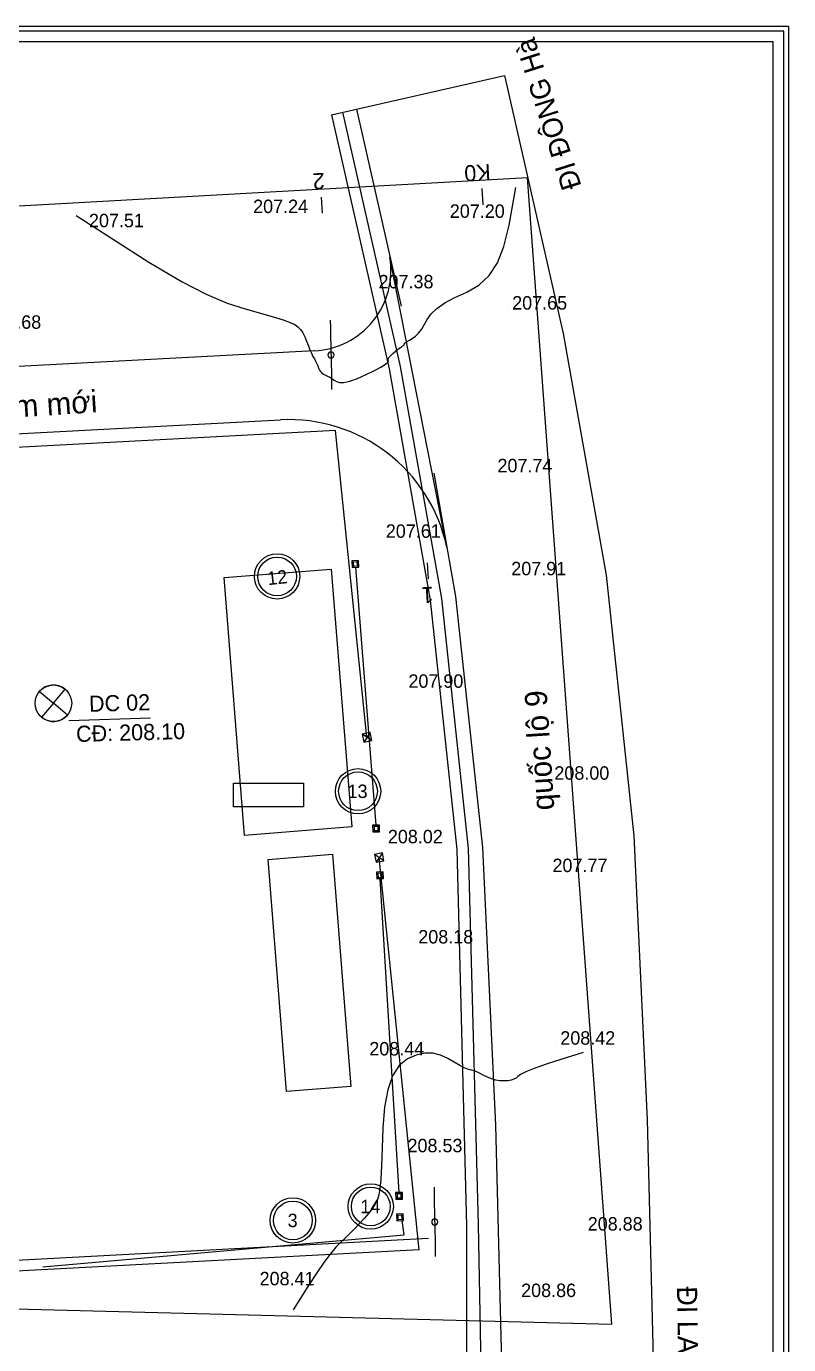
# Model space of a CAD drawing. Extents: x -31423 to 1909503, y -2344077 to 1640342.
# Drawn here: x 128190 to 184932, y -218624 to -120478 of the extents above; entities that cross this region are included whole.
import ezdxf

# ---------------------------------------------------------------- set-up
doc = ezdxf.new("R2010")
doc.units = 0
for name, color, linetype in [('Level 1', 7, 'Continuous'), ('Level 10', 7, 'Continuous'), ('Level 12', 7, 'Continuous'), ('Level 13', 7, 'Continuous'), ('Level 2', 7, 'Continuous'), ('Level 20', 7, 'Continuous'), ('Level 23', 7, 'Continuous'), ('Level 26', 7, 'Continuous'), ('Level 27', 7, 'Continuous'), ('Level 4', 7, 'Continuous'), ('Level 6', 7, 'Continuous'), ('Level 7', 7, 'Continuous')]:
    doc.layers.add(name, color=color, linetype=linetype)

# ---------------------------------------------------------------- blocks, each defined once
blk = doc.blocks.new('KTC')
at = {"layer": 'Level 1'}
for p, q in [((419299, 296306), (11065, 296306)), ((419299, 677), (419299, 296306)), ((417756, 294763), (12608, 294763)), ((417756, 2220), (417756, 294763))]:
    blk.add_line(p, q, dxfattribs=at)
at = {"layer": 'Level 2'}
for q in [(0, 296983), (419975, 0)]:
    blk.add_line((419975, 296983), q, dxfattribs=at)
blk = doc.blocks.new('DIEN_L')
at = {"layer": 'Level 7'}
for p, q in [((-19.53, 3.47), (-25.42, 4.51)), ((0, 0), (-19.53, 3.47)), ((0, 0), (19.53, -3.47)), ((19.53, -3.47), (25.42, -4.51))]:
    blk.add_line(p, q, dxfattribs=at)
for start, end in [(169.93313, 349.93313), (349.93313, 169.93313)]:
    blk.add_arc((0, 0), 2.28, start, end, dxfattribs=at)
blk = doc.blocks.new('SC6460')
at = {"layer": 'Level 1'}
blk.add_line((0, 0), (0, 0), dxfattribs=at)
blk = doc.blocks.new('A$C450')
at = {"layer": 'Level 23'}
blk.add_lwpolyline([(6000, 6000), (0, 6000), (0, 0), (6000, 0)], close=True, dxfattribs=at)
for points in [[(6000, 6000), (0, 0)], [(6000, 0), (0, 6000)]]:
    blk.add_lwpolyline(points, dxfattribs=at)
blk = doc.blocks.new('1234')
at = {"layer": 'Level 27'}
blk.add_lwpolyline([(-4831, 2), (-4831, 3920), (6737, 3920), (6737, 2)], close=True, dxfattribs=at)
blk = doc.blocks.new('TC')
at = {"layer": 'Level 1'}
for points in [[(-5, -10), (5, -10), (5, 0), (-5, 0)], [(-3, -8), (3, -8), (3, -2), (-3, -2)]]:
    blk.add_lwpolyline(points, close=True, dxfattribs=at)
for points in [[(-3, -2), (-5, 0)], [(3, -2), (5, 0)], [(-5, -10), (-3, -8)], [(3, -8), (5, -10)]]:
    blk.add_lwpolyline(points, dxfattribs=at)
blk = doc.blocks.new('MCD')
at = {"layer": 'Level 7'}
for points in [[(-8.98, 1.21), (0, 0), (1.21, 8.98)], [(8.98, -1.21), (0, 0), (-1.21, -8.98)]]:
    blk.add_lwpolyline(points, dxfattribs=at)
blk.add_circle((0, 0), 9.06, dxfattribs=at)
for start, end in [(82.33918, 172.33918), (262.33918, 352.33918)]:
    blk.add_arc((0, 0), 9.06, start, end, dxfattribs=at)

msp = doc.modelspace()

# ---------------------------------------------------------------- linework, layer by layer
at = {"layer": 'Level 1'}
for points in [[(150894, -127056), (163776, -124131)], [(163776, -124131), (168140, -143350), (171340, -161345), (173409, -180751), (174395, -201887), (174932, -222605)], [(150894, -127056), (155189, -145970), (158253, -163204), (160232, -181760), (160955, -209778), (160965, -222967)], [(151723, -126867), (156022, -145802), (159095, -163084), (161080, -181695), (161823, -209669), (162072, -222938)], [(152757, -126633), (156090, -141314)], [(159481, -159243), (155251, -137667)], [(149649, -144638), (-437, -152581)], [(63043, -154225), (147114, -149776)], [(158510, -153738), (160145, -162935), (162137, -181614), (163102, -202297), (163636, -222898)], [(152688, -160751), (154215, -179946)], [(155930, -207296), (154525, -183939)], [(156323, -210443), (156164, -209389)], [(129425, -212821), (156323, -210443)]]:
    msp.add_lwpolyline(points, dxfattribs=at)
for points in [[(152414, -180075), (144439, -180709), (142912, -161514), (150887, -160879)], [(152414, -180075), (144439, -180709), (142912, -161514), (150887, -160879)], [(152347, -199397), (147562, -199778), (146187, -182502), (150972, -182121)]]:
    msp.add_lwpolyline(points, close=True, dxfattribs=at)
for centre, radius, start, end in [((149332, -138646), 6000, 273.0296, 9.39297), ((147748, -161759), 12000, 12.10158, 93.0296)]:
    msp.add_arc(centre, radius, start, end, dxfattribs=at)
at = {"layer": 'Level 10'}
msp.add_line((158113, -210728), (123788, -212545), dxfattribs=at)
at = {"layer": 'Level 12'}
for p, q in [((150133, -133196), (150197, -134395)), ((162096, -132561), (162160, -133759)), ((158112, -161613), (158049, -160415))]:
    msp.add_line(p, q, dxfattribs=at)
at = {"layer": 'Level 13'}
for p, q in [((151210, -150563), (63695, -155201)), ((157438, -211565), (123449, -213364))]:
    msp.add_line(p, q, dxfattribs=at)
for points in [[(153542, -173408), (151210, -150563)], [(157438, -211565), (154456, -182361)]]:
    msp.add_lwpolyline(points, dxfattribs=at)
at = {"layer": 'Level 2'}
msp.add_lwpolyline([(171781, -217094), (165505, -131743), (-14454, -141771), (2779, -212753), (171781, -217094)], dxfattribs=at)
at = {"layer": 'Level 20'}
for centre, radius in [((146856, -161431), 1687), ((146856, -161431), 1441), ((152877, -177427), 1687), ((152877, -177427), 1441), ((153826, -208338), 1687), ((153826, -208338), 1441), ((148028, -209376), 1687), ((148028, -209376), 1441)]:
    msp.add_circle(centre, radius, dxfattribs=at)
at = {"layer": 'Level 4'}
for points in [[(156323, -144151), (156325, -144124), (156350, -144085), (156420, -144026), (156539, -143946), (156706, -143843), (156918, -143715), (157150, -143547), (157377, -143322), (157596, -143039), (157807, -142698), (158024, -142303), (158316, -141885), (158752, -141472), (159345, -141069), (160093, -140674), (160975, -140270), (161862, -139758), (162629, -139037), (163255, -138086), (163742, -136879), (164126, -135278), (164620, -132484)], [(131905, -134559), (137311, -138032), (139777, -139489), (141586, -140418), (143132, -141076), (144479, -141520), (145628, -141836), (146571, -142099), (147306, -142325), (147836, -142516), (148173, -142678), (148398, -142845), (148589, -143049), (148761, -143298), (148915, -143589), (149054, -143919), (149181, -144252), (149301, -144553), (149416, -144818), (149524, -145045), (149627, -145236), (149719, -145403), (149799, -145558), (149865, -145703), (149919, -145838), (149962, -145964), (150012, -146079), (150084, -146184), (150182, -146277), (150306, -146361), (150453, -146436), (150614, -146513), (150775, -146600), (150937, -146701), (151100, -146814), (151272, -146930), (151501, -147005), (151833, -146994), (152277, -146888), (152830, -146689), (153474, -146407), (154096, -146104), (154583, -145845), (154917, -145639), (155097, -145488), (155137, -145387), (155123, -145305), (155141, -145211), (155205, -145099), (155319, -144971), (155475, -144827), (155645, -144686), (155797, -144565), (155925, -144466), (156030, -144390), (156111, -144336), (156175, -144297), (156225, -144266), (156264, -144242), (156291, -144225), (156307, -144213), (156316, -144202), (156321, -144189), (156323, -144172), (156323, -144151)], [(169628, -196864), (167030, -197701), (165980, -198066), (165359, -198314), (164972, -198508), (164769, -198658), (164641, -198775), (164486, -198865), (164286, -198931), (164039, -198972), (163747, -198987), (163435, -198972), (163125, -198924), (162821, -198841), (162525, -198723), (162237, -198577), (161970, -198431), (161732, -198314), (161526, -198230), (161350, -198179), (161196, -198155), (161019, -198113), (160772, -198010), (160447, -197840), (160044, -197604), (159565, -197316), (159029, -197062), (158457, -196927), (157850, -196928), (157212, -197068), (156555, -197357), (155947, -197854), (155454, -198615), (155089, -199650), (154852, -200953), (154733, -202484), (154676, -204009), (154624, -205294), (154568, -206299), (154505, -207020), (154431, -207480), (154325, -207807), (154164, -208131), (153946, -208475), (153671, -208840), (153343, -209226), (152988, -209613), (152633, -209984), (152283, -210336), (151938, -210670), (151593, -210997), (151225, -211378), (150809, -211877), (150339, -212506), (149805, -213282), (149149, -214291), (148041, -216040)]]:
    msp.add_lwpolyline(points, dxfattribs=at)
at = {"layer": 'Level 6'}
msp.add_line((131339, -172146), (137441, -171958), dxfattribs=at)

# ---------------------------------------------------------------- block references
at = {"layer": 'Level 1', "xscale": 0.5151612180285156, "yscale": 0.5151612179353834}
msp.add_blockref('KTC', (-31423, -273472), dxfattribs=at)
at = {"layer": 'Level 1', "xscale": 49.999999999310944, "yscale": 50.00000000000001, "rotation": -87.88685546080094}
for p in [(152928, -160492), (154474, -180187), (154766, -183680), (156189, -207537), (156248, -209136)]:
    msp.add_blockref('TC', p, dxfattribs=at)
at = {"layer": 'Level 10', "xscale": 0.1, "yscale": 0.10000000000000002}
for p in [(144819, -134378), (132600, -135434), (159460, -134734), (154155, -139983), (164103, -141563), (163008, -153678), (154696, -158557), (164036, -161346), (156380, -169721), (167244, -176566), (167102, -183443), (157113, -188759), (153468, -197094), (167685, -196293), (169726, -210129), (145302, -214207), (164769, -215081)]:
    msp.add_blockref('SC6460', p, dxfattribs=at)
at = {"layer": 'Level 23', "xscale": 0.09999999508824964, "yscale": 0.09999999998687971, "rotation": 11.739167395654865}
for p in [(153310, -173762), (154224, -182716)]:
    msp.add_blockref('A$C450', p, dxfattribs=at)
at = {"layer": 'Level 26', "xscale": 0.45, "yscale": 0.4499999999970896}
msp.add_blockref('1234', (145780, -178578), dxfattribs=at)
at = {"layer": 'Level 7'}
for name, p, xscale, yscale, rotation in [('DIEN_L', (150869, -144940), 100.00000000001724, 99.99999999999999, -79.26909055402233), ('MCD', (130205, -170872), 149.99999999921621, 150.00000000000003, 147.37852653409612), ('DIEN_L', (158591, -209486), 100.00000000001724, 99.99999999999999, -79.26909055402233)]:
    msp.add_blockref(name, p, dxfattribs=dict(at, xscale=xscale, yscale=yscale, rotation=rotation))

# ---------------------------------------------------------------- texts
at = {"layer": 'Level 10'}
for s, p in [('207.24', (145069, -134378)), ('207.51', (132850, -135434)), ('207.20', (159710, -134734)), ('207.38', (154405, -139983)), ('207.65', (164353, -141563)), ('207.68', (125204, -142993)), ('207.74', (163258, -153678)), ('207.61', (154946, -158557)), ('207.91', (164286, -161346)), ('207.90', (156630, -169721)), ('208.00', (167494, -176566)), ('208.02', (155099, -181300)), ('207.77', (167352, -183443)), ('208.18', (157363, -188759)), ('208.42', (167935, -196293)), ('208.44', (153718, -197094)), ('208.53', (156561, -204303)), ('208.88', (169976, -210129)), ('208.41', (145552, -214207)), ('208.86', (165019, -215081))]:
    msp.add_text(s, height=1000, dxfattribs=at).set_placement(p)
at = {"layer": 'Level 12'}
for s, p in [('2', (150364, -131381)), ('K0', (162718, -130725)), ('1', (158470, -162195))]:
    msp.add_text(s, height=1200, rotation=183.04175, dxfattribs=at).set_placement(p)
at = {"layer": 'Level 20'}
for s, height, rotation, p in [('đường làm mới ', 1650, 3.70654, (118383, -150183)), ('12', 1000, 6.09835, (146176, -162086)), ('quốc lộ 9', 1650, 93.70654, (167493, -178798))]:
    msp.add_text(s, height=height, rotation=rotation, dxfattribs=at).set_placement(p)
for s, p in [('13', (152100, -177927)), ('14', (153049, -208838)), ('3', (147640, -209876))]:
    msp.add_text(s, height=1000, dxfattribs=at).set_placement(p)
at = {"layer": 'Level 6'}
for s, height, rotation, p in [('ĐI ĐÔNG Hà', 1500, 107.61219, (169528, -132367)), ('DC 02', 1200, 1.58911, (132869, -171514)), ('CĐ: 208.10', 1200, 1.58911, (131905, -173760)), ('ĐI LAO BảO', 1500, 270.86231, (176619, -214297))]:
    msp.add_text(s, height=height, rotation=rotation, dxfattribs=at).set_placement(p)

doc.saveas('drawing.dxf')
